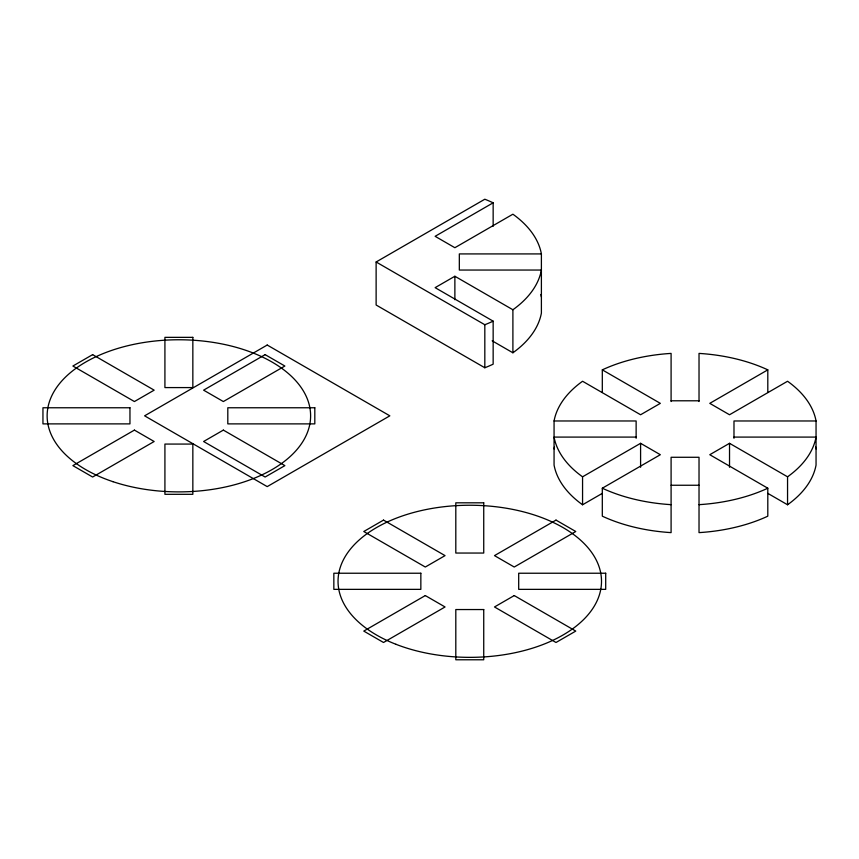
<?xml version="1.0" encoding="UTF-8"?>
<svg xmlns="http://www.w3.org/2000/svg" width="859" height="859" viewBox="0 0 859 859"><rect width="100%" height="100%" fill="white"/><g stroke="black" fill="none" stroke-linecap="round" stroke-linejoin="round"><path stroke-width="1.29" d="M492.175 340.819L512.898 352.781L512.898 309.755L454.873 276.254L435.126 287.658L493.152 321.159L493.152 364.184A131.728 76.054 0 0 1 484.82 367.759L376.124 305.009L376.124 261.984L484.82 199.224A131.728 76.054 0 0 1 493.152 202.81L493.152 226.271M493.152 202.81L435.126 236.311L454.873 247.714L512.898 214.202A131.728 76.054 0 0 1 541.395 253.92L541.395 313.063A131.728 76.054 0 0 1 512.898 352.781M602.288 493.377L582.563 504.77L582.563 476.809L640.589 443.308L660.335 454.712L602.309 488.213L602.309 516.173A131.728 76.054 0 0 0 671.094 532.623L671.094 457.278L699.022 457.278L699.022 532.623A131.728 76.054 0 0 0 767.806 516.173L767.806 488.213L709.781 454.712L729.527 443.308L787.553 476.809L787.553 504.77L767.828 493.377M767.806 392.499L767.806 369.853L709.781 403.354L729.527 414.757L787.553 381.256A131.728 76.054 0 0 1 816.05 420.974L816.05 465.063A131.728 76.054 0 0 1 787.553 504.77M541.395 253.92L459.329 253.92L459.329 270.048L541.395 270.048A131.728 76.054 0 0 1 512.898 309.755M671.094 400.788L699.022 400.788M582.563 504.77A131.728 76.054 0 0 1 554.066 465.063L554.066 420.974L636.132 420.974L636.132 438.283M816.05 420.974L733.983 420.974L733.983 438.283M636.132 437.091L554.066 437.091A131.728 76.054 0 0 0 582.563 476.809M733.983 437.091L816.05 437.091A131.728 76.054 0 0 1 787.553 476.809M671.094 485.249L699.022 485.249M602.309 392.499L602.309 369.853L660.335 403.354L640.589 414.757L582.563 381.256A131.728 76.054 0 0 0 554.066 420.974M376.124 261.984L484.82 324.734A131.728 76.054 0 0 0 493.152 321.159M729.527 443.308L729.527 467.275M699.022 401.507L699.022 353.403A131.728 76.054 0 0 1 767.806 369.853M671.094 401.507L671.094 353.403A131.728 76.054 0 0 0 602.309 369.853M640.589 443.308L640.589 467.275M484.82 324.734L484.82 367.759M454.873 276.254L454.873 299.727M554.066 448.935A131.728 76.054 0 0 1 554.517 446.787M815.599 446.787A131.728 76.054 0 0 1 816.05 448.935M767.806 488.213A131.728 76.054 0 0 1 699.022 504.662M671.094 504.662A131.728 76.054 0 0 1 602.309 488.213M540.859 294.476A131.728 76.054 0 0 1 541.395 296.946M92.632 354.638L72.886 366.031L134.412 401.55L154.158 390.158L92.632 354.638M267.213 345.039L144.602 415.831L267.213 486.613L389.836 415.831L267.213 345.039M134.412 430.101L72.886 465.621L92.632 477.024L154.158 441.505L134.412 430.101M265.13 354.638L203.604 390.158L223.351 401.55L284.877 366.031L265.13 354.638M223.351 430.101L203.604 441.505L265.13 477.024L284.877 465.621L223.351 430.101M383.522 520.103L363.776 531.506L425.302 567.026L445.048 555.623L383.522 520.103M425.302 595.566L363.776 631.086L383.522 642.489L445.048 606.969L425.302 595.566M556.009 520.103L494.494 555.623L514.24 567.026L575.766 531.506L556.009 520.103M514.24 595.566L494.494 606.969L556.009 642.489L575.766 631.086L514.24 595.566M192.845 337.351L164.917 337.351L164.917 387.581L192.845 387.581L192.845 337.351M129.956 407.767L42.95 407.767L42.95 423.884L129.956 423.884L129.956 407.767M314.813 407.767L227.807 407.767L227.807 423.884L314.813 423.884L314.813 407.767M192.845 444.071L164.917 444.071L164.917 494.312L192.845 494.312L192.845 444.071M483.735 502.816L455.807 502.816L455.807 553.046L483.735 553.046L483.735 502.816M420.846 573.232L333.84 573.232L333.84 589.36L420.846 589.36L420.846 573.232M605.702 573.232L518.696 573.232L518.696 589.36L605.702 589.36L605.702 573.232M483.735 609.546L455.807 609.546L455.807 659.776L483.735 659.776L483.735 609.546M395.935 644.282A131.728 76.054 0 0 0 601.171 586.718A131.728 76.054 0 0 0 412.213 512.887A131.728 76.054 0 0 0 395.935 644.282M113.012 481.695A131.728 76.054 0 0 0 310.614 415.831A131.728 76.054 0 0 0 113.012 349.957A131.728 76.054 0 0 0 113.012 481.695"/></g></svg>
